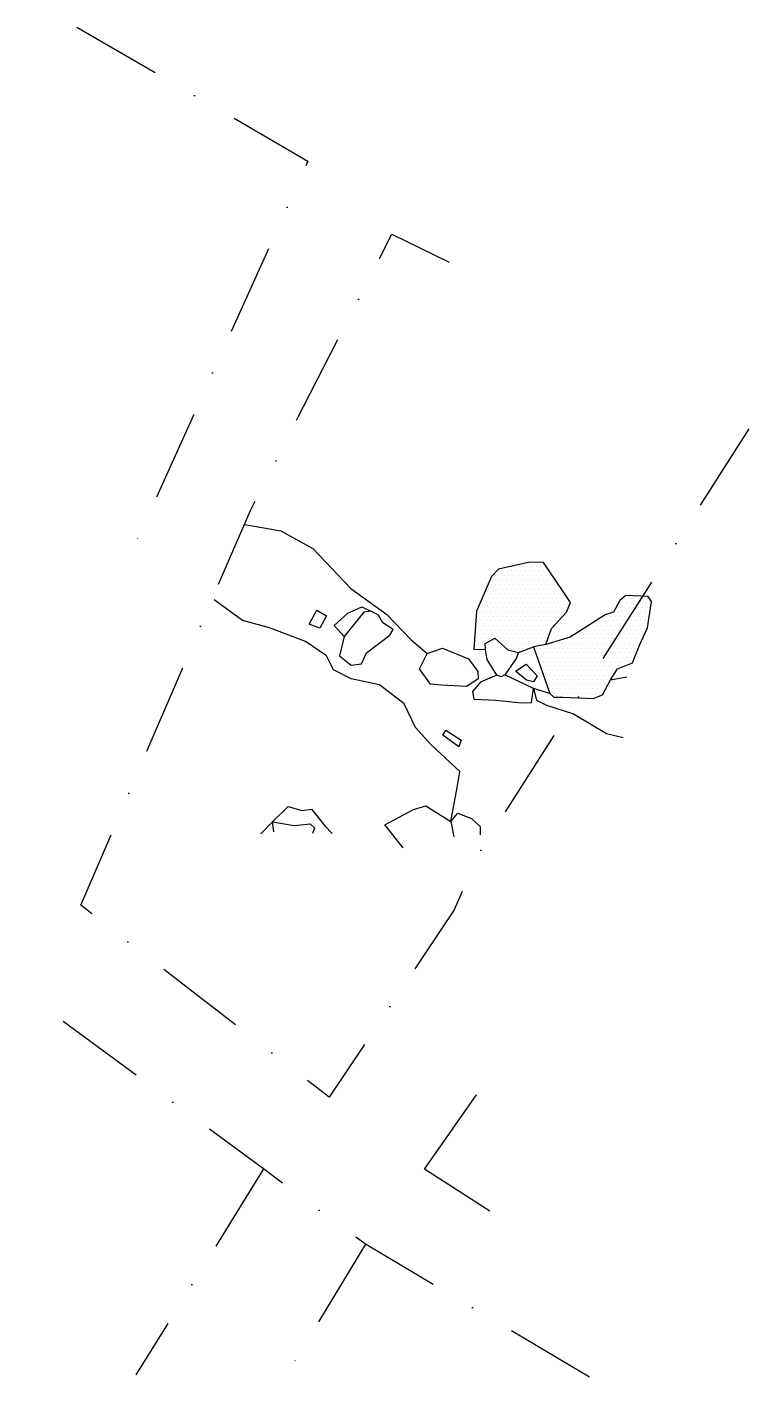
# Model space of a CAD drawing. Header units: metres. Extents: x -325 to -126, y -1730 to -1357.
import ezdxf

# ---------------------------------------------------------------- set-up
doc = ezdxf.new("R2010")
doc.units = ezdxf.units.M
doc.header["$LTSCALE"] = 25
doc.header["$MEASUREMENT"] = 0
doc.linetypes.add('STRICHPUNKTX2', pattern=[2, 1, -0.5, 0, -0.5])
doc.layers.get('0').update_dxf_attribs({"linetype": 'CONTINUOUS'})
for name, color, linetype in [('BEFUND', 1, 'CONTINUOUS'), ('GRABUNGSGRENZE', 3, 'STRICHPUNKTX2'), ('STEINE', 4, 'CONTINUOUS'), ('STEINESCHRAFF', 4, 'CONTINUOUS')]:
    doc.layers.add(name, color=color, linetype=linetype)

# ---------------------------------------------------------------- blocks, each defined once
blk = doc.blocks.new('*X1')
at = {"color": 0}
for p, q in [((-195, -1507.5), (-195, -1507.5)), ((-193.75, -1507.5), (-193.75, -1507.5)), ((-192.5, -1507.5), (-192.5, -1507.5)), ((-191.25, -1507.5), (-191.25, -1507.5)), ((-190.625, -1506.25), (-190.625, -1506.25)), ((-190, -1507.5), (-190, -1507.5)), ((-189.375, -1506.25), (-189.375, -1506.25)), ((-188.75, -1507.5), (-188.75, -1507.5)), ((-188.125, -1506.25), (-188.125, -1506.25)), ((-187.5, -1507.5), (-187.5, -1507.5)), ((-186.875, -1506.25), (-186.875, -1506.25)), ((-186.25, -1507.5), (-186.25, -1507.5)), ((-185.625, -1506.25), (-185.625, -1506.25)), ((-185, -1507.5), (-185, -1507.5)), ((-184.375, -1506.25), (-184.375, -1506.25)), ((-183.75, -1507.5), (-183.75, -1507.5)), ((-183.125, -1506.25), (-183.125, -1506.25)), ((-182.5, -1507.5), (-182.5, -1507.5)), ((-181.875, -1506.25), (-181.875, -1506.25)), ((-181.25, -1507.5), (-181.25, -1507.5)), ((-196.875, -1511.25), (-196.875, -1511.25)), ((-196.25, -1510), (-196.25, -1510)), ((-195.625, -1508.75), (-195.625, -1508.75)), ((-195.625, -1511.25), (-195.625, -1511.25)), ((-195, -1510), (-195, -1510)), ((-194.375, -1508.75), (-194.375, -1508.75)), ((-194.375, -1511.25), (-194.375, -1511.25)), ((-193.75, -1510), (-193.75, -1510)), ((-193.125, -1508.75), (-193.125, -1508.75)), ((-193.125, -1511.25), (-193.125, -1511.25)), ((-192.5, -1510), (-192.5, -1510)), ((-191.875, -1508.75), (-191.875, -1508.75)), ((-191.875, -1511.25), (-191.875, -1511.25)), ((-191.25, -1510), (-191.25, -1510)), ((-190.625, -1508.75), (-190.625, -1508.75)), ((-190.625, -1511.25), (-190.625, -1511.25)), ((-190, -1510), (-190, -1510)), ((-189.375, -1508.75), (-189.375, -1508.75)), ((-189.375, -1511.25), (-189.375, -1511.25)), ((-188.75, -1510), (-188.75, -1510)), ((-188.125, -1508.75), (-188.125, -1508.75)), ((-188.125, -1511.25), (-188.125, -1511.25)), ((-187.5, -1510), (-187.5, -1510)), ((-186.875, -1508.75), (-186.875, -1508.75)), ((-186.875, -1511.25), (-186.875, -1511.25)), ((-186.25, -1510), (-186.25, -1510)), ((-185.625, -1508.75), (-185.625, -1508.75)), ((-185.625, -1511.25), (-185.625, -1511.25)), ((-185, -1510), (-185, -1510)), ((-184.375, -1508.75), (-184.375, -1508.75)), ((-184.375, -1511.25), (-184.375, -1511.25)), ((-183.75, -1510), (-183.75, -1510)), ((-183.125, -1508.75), (-183.125, -1508.75)), ((-183.125, -1511.25), (-183.125, -1511.25)), ((-182.5, -1510), (-182.5, -1510)), ((-181.875, -1508.75), (-181.875, -1508.75)), ((-181.875, -1511.25), (-181.875, -1511.25)), ((-181.25, -1510), (-181.25, -1510)), ((-180.625, -1508.75), (-180.625, -1508.75)), ((-180.625, -1511.25), (-180.625, -1511.25)), ((-180, -1510), (-180, -1510)), ((-179.375, -1511.25), (-179.375, -1511.25)), ((-198.75, -1515), (-198.75, -1515)), ((-198.125, -1513.75), (-198.125, -1513.75)), ((-197.5, -1512.5), (-197.5, -1512.5)), ((-197.5, -1515), (-197.5, -1515)), ((-196.875, -1513.75), (-196.875, -1513.75)), ((-196.25, -1512.5), (-196.25, -1512.5)), ((-196.25, -1515), (-196.25, -1515)), ((-195.625, -1513.75), (-195.625, -1513.75)), ((-195, -1512.5), (-195, -1512.5)), ((-195, -1515), (-195, -1515)), ((-194.375, -1513.75), (-194.375, -1513.75)), ((-193.75, -1512.5), (-193.75, -1512.5)), ((-193.75, -1515), (-193.75, -1515)), ((-193.125, -1513.75), (-193.125, -1513.75)), ((-192.5, -1512.5), (-192.5, -1512.5)), ((-192.5, -1515), (-192.5, -1515)), ((-191.875, -1513.75), (-191.875, -1513.75)), ((-191.25, -1512.5), (-191.25, -1512.5)), ((-191.25, -1515), (-191.25, -1515)), ((-190.625, -1513.75), (-190.625, -1513.75)), ((-190, -1512.5), (-190, -1512.5)), ((-190, -1515), (-190, -1515)), ((-189.375, -1513.75), (-189.375, -1513.75)), ((-188.75, -1512.5), (-188.75, -1512.5)), ((-188.75, -1515), (-188.75, -1515)), ((-188.125, -1513.75), (-188.125, -1513.75)), ((-187.5, -1512.5), (-187.5, -1512.5)), ((-187.5, -1515), (-187.5, -1515)), ((-186.875, -1513.75), (-186.875, -1513.75)), ((-186.25, -1512.5), (-186.25, -1512.5)), ((-186.25, -1515), (-186.25, -1515)), ((-185.625, -1513.75), (-185.625, -1513.75)), ((-185, -1512.5), (-185, -1512.5)), ((-185, -1515), (-185, -1515)), ((-184.375, -1513.75), (-184.375, -1513.75)), ((-183.75, -1512.5), (-183.75, -1512.5)), ((-183.75, -1515), (-183.75, -1515)), ((-183.125, -1513.75), (-183.125, -1513.75)), ((-182.5, -1512.5), (-182.5, -1512.5)), ((-182.5, -1515), (-182.5, -1515)), ((-181.875, -1513.75), (-181.875, -1513.75)), ((-181.25, -1512.5), (-181.25, -1512.5)), ((-181.25, -1515), (-181.25, -1515)), ((-180.625, -1513.75), (-180.625, -1513.75)), ((-180, -1512.5), (-180, -1512.5)), ((-180, -1515), (-180, -1515)), ((-179.375, -1513.75), (-179.375, -1513.75)), ((-178.75, -1512.5), (-178.75, -1512.5)), ((-178.75, -1515), (-178.75, -1515)), ((-178.125, -1513.75), (-178.125, -1513.75)), ((-177.5, -1512.5), (-177.5, -1512.5)), ((-177.5, -1515), (-177.5, -1515)), ((-176.875, -1513.75), (-176.875, -1513.75)), ((-176.25, -1515), (-176.25, -1515)), ((-160, -1515), (-160, -1515)), ((-158.75, -1515), (-158.75, -1515)), ((-157.5, -1515), (-157.5, -1515)), ((-156.25, -1515), (-156.25, -1515)), ((-155, -1515), (-155, -1515)), ((-153.75, -1515), (-153.75, -1515)), ((-234.375, -1518.75), (-234.375, -1518.75)), ((-233.125, -1518.75), (-233.125, -1518.75)), ((-232.5, -1517.5), (-232.5, -1517.5)), ((-231.875, -1518.75), (-231.875, -1518.75)), ((-200.625, -1518.75), (-200.625, -1518.75)), ((-200, -1517.5), (-200, -1517.5)), ((-199.375, -1516.25), (-199.375, -1516.25)), ((-199.375, -1518.75), (-199.375, -1518.75)), ((-198.75, -1517.5), (-198.75, -1517.5)), ((-198.125, -1516.25), (-198.125, -1516.25)), ((-198.125, -1518.75), (-198.125, -1518.75)), ((-197.5, -1517.5), (-197.5, -1517.5)), ((-196.875, -1516.25), (-196.875, -1516.25)), ((-196.875, -1518.75), (-196.875, -1518.75)), ((-196.25, -1517.5), (-196.25, -1517.5)), ((-195.625, -1516.25), (-195.625, -1516.25)), ((-195.625, -1518.75), (-195.625, -1518.75)), ((-195, -1517.5), (-195, -1517.5)), ((-194.375, -1516.25), (-194.375, -1516.25)), ((-194.375, -1518.75), (-194.375, -1518.75)), ((-193.75, -1517.5), (-193.75, -1517.5)), ((-193.125, -1516.25), (-193.125, -1516.25)), ((-193.125, -1518.75), (-193.125, -1518.75)), ((-192.5, -1517.5), (-192.5, -1517.5)), ((-191.875, -1516.25), (-191.875, -1516.25)), ((-191.875, -1518.75), (-191.875, -1518.75)), ((-191.25, -1517.5), (-191.25, -1517.5)), ((-190.625, -1516.25), (-190.625, -1516.25)), ((-190.625, -1518.75), (-190.625, -1518.75)), ((-190, -1517.5), (-190, -1517.5)), ((-189.375, -1516.25), (-189.375, -1516.25)), ((-189.375, -1518.75), (-189.375, -1518.75)), ((-188.75, -1517.5), (-188.75, -1517.5)), ((-188.125, -1516.25), (-188.125, -1516.25)), ((-188.125, -1518.75), (-188.125, -1518.75)), ((-187.5, -1517.5), (-187.5, -1517.5)), ((-186.875, -1516.25), (-186.875, -1516.25)), ((-186.875, -1518.75), (-186.875, -1518.75)), ((-186.25, -1517.5), (-186.25, -1517.5)), ((-185.625, -1516.25), (-185.625, -1516.25)), ((-185.625, -1518.75), (-185.625, -1518.75)), ((-185, -1517.5), (-185, -1517.5)), ((-184.375, -1516.25), (-184.375, -1516.25)), ((-184.375, -1518.75), (-184.375, -1518.75)), ((-183.75, -1517.5), (-183.75, -1517.5)), ((-183.125, -1516.25), (-183.125, -1516.25)), ((-183.125, -1518.75), (-183.125, -1518.75)), ((-182.5, -1517.5), (-182.5, -1517.5)), ((-181.875, -1516.25), (-181.875, -1516.25)), ((-181.875, -1518.75), (-181.875, -1518.75)), ((-181.25, -1517.5), (-181.25, -1517.5)), ((-180.625, -1516.25), (-180.625, -1516.25)), ((-180.625, -1518.75), (-180.625, -1518.75)), ((-180, -1517.5), (-180, -1517.5)), ((-179.375, -1516.25), (-179.375, -1516.25)), ((-179.375, -1518.75), (-179.375, -1518.75)), ((-178.75, -1517.5), (-178.75, -1517.5)), ((-178.125, -1516.25), (-178.125, -1516.25)), ((-178.125, -1518.75), (-178.125, -1518.75)), ((-177.5, -1517.5), (-177.5, -1517.5)), ((-176.875, -1516.25), (-176.875, -1516.25)), ((-176.875, -1518.75), (-176.875, -1518.75)), ((-176.25, -1517.5), (-176.25, -1517.5)), ((-175.625, -1516.25), (-175.625, -1516.25)), ((-161.875, -1518.75), (-161.875, -1518.75)), ((-161.25, -1517.5), (-161.25, -1517.5)), ((-160.625, -1516.25), (-160.625, -1516.25)), ((-160.625, -1518.75), (-160.625, -1518.75)), ((-160, -1517.5), (-160, -1517.5)), ((-159.375, -1516.25), (-159.375, -1516.25)), ((-159.375, -1518.75), (-159.375, -1518.75)), ((-158.75, -1517.5), (-158.75, -1517.5)), ((-158.125, -1516.25), (-158.125, -1516.25)), ((-158.125, -1518.75), (-158.125, -1518.75)), ((-157.5, -1517.5), (-157.5, -1517.5)), ((-156.875, -1516.25), (-156.875, -1516.25)), ((-156.875, -1518.75), (-156.875, -1518.75)), ((-156.25, -1517.5), (-156.25, -1517.5)), ((-155.625, -1516.25), (-155.625, -1516.25)), ((-155.625, -1518.75), (-155.625, -1518.75)), ((-155, -1517.5), (-155, -1517.5)), ((-154.375, -1516.25), (-154.375, -1516.25)), ((-154.375, -1518.75), (-154.375, -1518.75)), ((-153.75, -1517.5), (-153.75, -1517.5)), ((-153.125, -1516.25), (-153.125, -1516.25)), ((-153.125, -1518.75), (-153.125, -1518.75)), ((-240, -1522.5), (-240, -1522.5)), ((-238.75, -1522.5), (-238.75, -1522.5)), ((-238.125, -1521.25), (-238.125, -1521.25)), ((-237.5, -1522.5), (-237.5, -1522.5)), ((-236.875, -1521.25), (-236.875, -1521.25)), ((-236.25, -1520), (-236.25, -1520)), ((-236.25, -1522.5), (-236.25, -1522.5)), ((-235.625, -1521.25), (-235.625, -1521.25)), ((-235, -1520), (-235, -1520)), ((-235, -1522.5), (-235, -1522.5)), ((-234.375, -1521.25), (-234.375, -1521.25)), ((-233.75, -1520), (-233.75, -1520)), ((-200.625, -1521.25), (-200.625, -1521.25)), ((-200, -1520), (-200, -1520)), ((-200, -1522.5), (-200, -1522.5)), ((-199.375, -1521.25), (-199.375, -1521.25)), ((-198.75, -1520), (-198.75, -1520)), ((-198.75, -1522.5), (-198.75, -1522.5)), ((-198.125, -1521.25), (-198.125, -1521.25)), ((-197.5, -1520), (-197.5, -1520)), ((-197.5, -1522.5), (-197.5, -1522.5)), ((-196.875, -1521.25), (-196.875, -1521.25)), ((-196.25, -1520), (-196.25, -1520)), ((-196.25, -1522.5), (-196.25, -1522.5)), ((-195.625, -1521.25), (-195.625, -1521.25)), ((-195, -1520), (-195, -1520)), ((-195, -1522.5), (-195, -1522.5)), ((-194.375, -1521.25), (-194.375, -1521.25)), ((-193.75, -1520), (-193.75, -1520)), ((-193.75, -1522.5), (-193.75, -1522.5)), ((-193.125, -1521.25), (-193.125, -1521.25)), ((-192.5, -1520), (-192.5, -1520)), ((-192.5, -1522.5), (-192.5, -1522.5)), ((-191.875, -1521.25), (-191.875, -1521.25)), ((-191.25, -1520), (-191.25, -1520)), ((-191.25, -1522.5), (-191.25, -1522.5)), ((-190.625, -1521.25), (-190.625, -1521.25)), ((-190, -1520), (-190, -1520)), ((-190, -1522.5), (-190, -1522.5)), ((-189.375, -1521.25), (-189.375, -1521.25)), ((-188.75, -1520), (-188.75, -1520)), ((-188.75, -1522.5), (-188.75, -1522.5)), ((-188.125, -1521.25), (-188.125, -1521.25)), ((-187.5, -1520), (-187.5, -1520)), ((-187.5, -1522.5), (-187.5, -1522.5)), ((-186.875, -1521.25), (-186.875, -1521.25)), ((-186.25, -1520), (-186.25, -1520)), ((-186.25, -1522.5), (-186.25, -1522.5)), ((-185.625, -1521.25), (-185.625, -1521.25)), ((-185, -1520), (-185, -1520)), ((-185, -1522.5), (-185, -1522.5)), ((-184.375, -1521.25), (-184.375, -1521.25)), ((-183.75, -1520), (-183.75, -1520)), ((-183.75, -1522.5), (-183.75, -1522.5)), ((-183.125, -1521.25), (-183.125, -1521.25)), ((-182.5, -1520), (-182.5, -1520)), ((-182.5, -1522.5), (-182.5, -1522.5)), ((-181.875, -1521.25), (-181.875, -1521.25)), ((-181.25, -1520), (-181.25, -1520)), ((-181.25, -1522.5), (-181.25, -1522.5)), ((-180.625, -1521.25), (-180.625, -1521.25)), ((-180, -1520), (-180, -1520)), ((-180, -1522.5), (-180, -1522.5)), ((-179.375, -1521.25), (-179.375, -1521.25)), ((-178.75, -1520), (-178.75, -1520)), ((-177.5, -1520), (-177.5, -1520)), ((-168.75, -1522.5), (-168.75, -1522.5)), ((-167.5, -1522.5), (-167.5, -1522.5)), ((-166.875, -1521.25), (-166.875, -1521.25)), ((-166.25, -1522.5), (-166.25, -1522.5)), ((-165.625, -1521.25), (-165.625, -1521.25)), ((-165, -1520), (-165, -1520)), ((-165, -1522.5), (-165, -1522.5)), ((-164.375, -1521.25), (-164.375, -1521.25)), ((-163.75, -1520), (-163.75, -1520)), ((-163.75, -1522.5), (-163.75, -1522.5)), ((-163.125, -1521.25), (-163.125, -1521.25)), ((-162.5, -1520), (-162.5, -1520)), ((-162.5, -1522.5), (-162.5, -1522.5)), ((-161.875, -1521.25), (-161.875, -1521.25)), ((-161.25, -1520), (-161.25, -1520)), ((-161.25, -1522.5), (-161.25, -1522.5)), ((-160.625, -1521.25), (-160.625, -1521.25)), ((-160, -1520), (-160, -1520)), ((-160, -1522.5), (-160, -1522.5)), ((-159.375, -1521.25), (-159.375, -1521.25)), ((-158.75, -1520), (-158.75, -1520)), ((-158.75, -1522.5), (-158.75, -1522.5)), ((-158.125, -1521.25), (-158.125, -1521.25)), ((-157.5, -1520), (-157.5, -1520)), ((-157.5, -1522.5), (-157.5, -1522.5)), ((-156.875, -1521.25), (-156.875, -1521.25)), ((-156.25, -1520), (-156.25, -1520)), ((-156.25, -1522.5), (-156.25, -1522.5)), ((-155.625, -1521.25), (-155.625, -1521.25)), ((-155, -1520), (-155, -1520)), ((-155, -1522.5), (-155, -1522.5)), ((-154.375, -1521.25), (-154.375, -1521.25)), ((-153.75, -1520), (-153.75, -1520)), ((-153.75, -1522.5), (-153.75, -1522.5)), ((-238.125, -1523.75), (-238.125, -1523.75)), ((-237.5, -1525), (-237.5, -1525)), ((-236.875, -1523.75), (-236.875, -1523.75)), ((-201.25, -1525), (-201.25, -1525)), ((-200.625, -1523.75), (-200.625, -1523.75)), ((-200.625, -1526.25), (-200.625, -1526.25)), ((-200, -1525), (-200, -1525)), ((-199.375, -1523.75), (-199.375, -1523.75)), ((-199.375, -1526.25), (-199.375, -1526.25)), ((-198.75, -1525), (-198.75, -1525)), ((-198.125, -1523.75), (-198.125, -1523.75)), ((-198.125, -1526.25), (-198.125, -1526.25)), ((-197.5, -1525), (-197.5, -1525)), ((-196.875, -1523.75), (-196.875, -1523.75)), ((-196.875, -1526.25), (-196.875, -1526.25)), ((-196.25, -1525), (-196.25, -1525)), ((-195.625, -1523.75), (-195.625, -1523.75)), ((-195, -1525), (-195, -1525)), ((-194.375, -1523.75), (-194.375, -1523.75)), ((-194.375, -1526.25), (-194.375, -1526.25)), ((-193.75, -1525), (-193.75, -1525)), ((-193.125, -1523.75), (-193.125, -1523.75)), ((-193.125, -1526.25), (-193.125, -1526.25)), ((-192.5, -1525), (-192.5, -1525)), ((-191.875, -1523.75), (-191.875, -1523.75)), ((-191.875, -1526.25), (-191.875, -1526.25)), ((-191.25, -1525), (-191.25, -1525)), ((-190.625, -1523.75), (-190.625, -1523.75)), ((-190.625, -1526.25), (-190.625, -1526.25)), ((-190, -1525), (-190, -1525)), ((-189.375, -1523.75), (-189.375, -1523.75)), ((-189.375, -1526.25), (-189.375, -1526.25)), ((-188.75, -1525), (-188.75, -1525)), ((-188.125, -1523.75), (-188.125, -1523.75)), ((-188.125, -1526.25), (-188.125, -1526.25)), ((-187.5, -1525), (-187.5, -1525)), ((-186.875, -1523.75), (-186.875, -1523.75)), ((-186.875, -1526.25), (-186.875, -1526.25)), ((-186.25, -1525), (-186.25, -1525)), ((-185.625, -1523.75), (-185.625, -1523.75)), ((-185.625, -1526.25), (-185.625, -1526.25)), ((-185, -1525), (-185, -1525)), ((-184.375, -1523.75), (-184.375, -1523.75)), ((-184.375, -1526.25), (-184.375, -1526.25)), ((-183.75, -1525), (-183.75, -1525)), ((-183.125, -1523.75), (-183.125, -1523.75)), ((-183.125, -1526.25), (-183.125, -1526.25)), ((-182.5, -1525), (-182.5, -1525)), ((-181.875, -1523.75), (-181.875, -1523.75)), ((-181.875, -1526.25), (-181.875, -1526.25)), ((-181.25, -1525), (-181.25, -1525)), ((-180.625, -1523.75), (-180.625, -1523.75)), ((-175.625, -1526.25), (-175.625, -1526.25)), ((-174.375, -1526.25), (-174.375, -1526.25)), ((-173.75, -1525), (-173.75, -1525)), ((-173.125, -1526.25), (-173.125, -1526.25)), ((-172.5, -1525), (-172.5, -1525)), ((-171.875, -1526.25), (-171.875, -1526.25)), ((-171.25, -1525), (-171.25, -1525)), ((-170.625, -1523.75), (-170.625, -1523.75)), ((-170.625, -1526.25), (-170.625, -1526.25)), ((-170, -1525), (-170, -1525)), ((-169.375, -1523.75), (-169.375, -1523.75)), ((-169.375, -1526.25), (-169.375, -1526.25)), ((-168.75, -1525), (-168.75, -1525)), ((-168.125, -1523.75), (-168.125, -1523.75)), ((-168.125, -1526.25), (-168.125, -1526.25)), ((-167.5, -1525), (-167.5, -1525)), ((-166.875, -1523.75), (-166.875, -1523.75)), ((-166.875, -1526.25), (-166.875, -1526.25)), ((-166.25, -1525), (-166.25, -1525)), ((-165.625, -1523.75), (-165.625, -1523.75)), ((-165.625, -1526.25), (-165.625, -1526.25)), ((-165, -1525), (-165, -1525)), ((-164.375, -1523.75), (-164.375, -1523.75)), ((-164.375, -1526.25), (-164.375, -1526.25)), ((-163.75, -1525), (-163.75, -1525)), ((-163.125, -1523.75), (-163.125, -1523.75)), ((-163.125, -1526.25), (-163.125, -1526.25)), ((-162.5, -1525), (-162.5, -1525)), ((-161.875, -1523.75), (-161.875, -1523.75)), ((-161.875, -1526.25), (-161.875, -1526.25)), ((-161.25, -1525), (-161.25, -1525)), ((-160.625, -1523.75), (-160.625, -1523.75)), ((-160.625, -1526.25), (-160.625, -1526.25)), ((-160, -1525), (-160, -1525)), ((-159.375, -1523.75), (-159.375, -1523.75)), ((-159.375, -1526.25), (-159.375, -1526.25)), ((-158.75, -1525), (-158.75, -1525)), ((-158.125, -1523.75), (-158.125, -1523.75)), ((-158.125, -1526.25), (-158.125, -1526.25)), ((-157.5, -1525), (-157.5, -1525)), ((-156.875, -1523.75), (-156.875, -1523.75)), ((-156.875, -1526.25), (-156.875, -1526.25)), ((-156.25, -1525), (-156.25, -1525)), ((-155.625, -1523.75), (-155.625, -1523.75)), ((-155.625, -1526.25), (-155.625, -1526.25)), ((-155, -1525), (-155, -1525)), ((-154.375, -1523.75), (-154.375, -1523.75)), ((-201.25, -1527.5), (-201.25, -1527.5)), ((-200.625, -1528.75), (-200.625, -1528.75)), ((-200, -1527.5), (-200, -1527.5)), ((-199.375, -1528.75), (-199.375, -1528.75)), ((-198.75, -1527.5), (-198.75, -1527.5)), ((-193.75, -1527.5), (-193.75, -1527.5)), ((-192.5, -1527.5), (-192.5, -1527.5)), ((-191.875, -1528.75), (-191.875, -1528.75)), ((-191.25, -1527.5), (-191.25, -1527.5)), ((-190.625, -1528.75), (-190.625, -1528.75)), ((-190, -1527.5), (-190, -1527.5)), ((-189.375, -1528.75), (-189.375, -1528.75)), ((-188.75, -1527.5), (-188.75, -1527.5)), ((-188.125, -1528.75), (-188.125, -1528.75)), ((-187.5, -1527.5), (-187.5, -1527.5)), ((-186.875, -1528.75), (-186.875, -1528.75)), ((-186.25, -1527.5), (-186.25, -1527.5)), ((-185, -1527.5), (-185, -1527.5)), ((-184.375, -1528.75), (-184.375, -1528.75)), ((-183.75, -1527.5), (-183.75, -1527.5)), ((-183.75, -1530), (-183.75, -1530)), ((-183.125, -1528.75), (-183.125, -1528.75)), ((-182.5, -1527.5), (-182.5, -1527.5)), ((-182.5, -1530), (-182.5, -1530)), ((-181.875, -1528.75), (-181.875, -1528.75)), ((-181.25, -1530), (-181.25, -1530)), ((-180.625, -1528.75), (-180.625, -1528.75)), ((-180, -1527.5), (-180, -1527.5)), ((-180, -1530), (-180, -1530)), ((-179.375, -1528.75), (-179.375, -1528.75)), ((-178.75, -1527.5), (-178.75, -1527.5)), ((-178.75, -1530), (-178.75, -1530)), ((-178.125, -1528.75), (-178.125, -1528.75)), ((-177.5, -1527.5), (-177.5, -1527.5)), ((-177.5, -1530), (-177.5, -1530)), ((-176.875, -1528.75), (-176.875, -1528.75)), ((-176.25, -1527.5), (-176.25, -1527.5)), ((-176.25, -1530), (-176.25, -1530)), ((-175.625, -1528.75), (-175.625, -1528.75)), ((-175, -1527.5), (-175, -1527.5)), ((-175, -1530), (-175, -1530)), ((-174.375, -1528.75), (-174.375, -1528.75)), ((-173.75, -1527.5), (-173.75, -1527.5)), ((-173.75, -1530), (-173.75, -1530)), ((-173.125, -1528.75), (-173.125, -1528.75)), ((-172.5, -1527.5), (-172.5, -1527.5)), ((-172.5, -1530), (-172.5, -1530)), ((-171.875, -1528.75), (-171.875, -1528.75)), ((-171.25, -1527.5), (-171.25, -1527.5)), ((-171.25, -1530), (-171.25, -1530)), ((-170.625, -1528.75), (-170.625, -1528.75)), ((-170, -1527.5), (-170, -1527.5)), ((-170, -1530), (-170, -1530)), ((-169.375, -1528.75), (-169.375, -1528.75)), ((-168.75, -1527.5), (-168.75, -1527.5)), ((-168.75, -1530), (-168.75, -1530)), ((-168.125, -1528.75), (-168.125, -1528.75)), ((-167.5, -1527.5), (-167.5, -1527.5)), ((-167.5, -1530), (-167.5, -1530)), ((-166.875, -1528.75), (-166.875, -1528.75)), ((-166.25, -1527.5), (-166.25, -1527.5)), ((-166.25, -1530), (-166.25, -1530)), ((-165.625, -1528.75), (-165.625, -1528.75)), ((-165, -1527.5), (-165, -1527.5)), ((-165, -1530), (-165, -1530)), ((-164.375, -1528.75), (-164.375, -1528.75)), ((-163.75, -1527.5), (-163.75, -1527.5)), ((-163.75, -1530), (-163.75, -1530)), ((-163.125, -1528.75), (-163.125, -1528.75)), ((-162.5, -1527.5), (-162.5, -1527.5)), ((-162.5, -1530), (-162.5, -1530)), ((-161.875, -1528.75), (-161.875, -1528.75)), ((-161.25, -1527.5), (-161.25, -1527.5)), ((-161.25, -1530), (-161.25, -1530)), ((-160.625, -1528.75), (-160.625, -1528.75)), ((-160, -1527.5), (-160, -1527.5)), ((-160, -1530), (-160, -1530)), ((-159.375, -1528.75), (-159.375, -1528.75)), ((-158.75, -1527.5), (-158.75, -1527.5)), ((-158.75, -1530), (-158.75, -1530)), ((-158.125, -1528.75), (-158.125, -1528.75)), ((-157.5, -1527.5), (-157.5, -1527.5)), ((-157.5, -1530), (-157.5, -1530)), ((-156.875, -1528.75), (-156.875, -1528.75)), ((-156.25, -1527.5), (-156.25, -1527.5)), ((-186.875, -1533.75), (-186.875, -1533.75)), ((-183.125, -1531.25), (-183.125, -1531.25)), ((-183.125, -1533.75), (-183.125, -1533.75)), ((-182.5, -1532.5), (-182.5, -1532.5)), ((-181.875, -1531.25), (-181.875, -1531.25)), ((-181.875, -1533.75), (-181.875, -1533.75)), ((-181.25, -1532.5), (-181.25, -1532.5)), ((-180.625, -1531.25), (-180.625, -1531.25)), ((-180.625, -1533.75), (-180.625, -1533.75)), ((-180, -1532.5), (-180, -1532.5)), ((-179.375, -1531.25), (-179.375, -1531.25)), ((-179.375, -1533.75), (-179.375, -1533.75)), ((-178.75, -1532.5), (-178.75, -1532.5)), ((-178.125, -1531.25), (-178.125, -1531.25)), ((-178.125, -1533.75), (-178.125, -1533.75)), ((-177.5, -1532.5), (-177.5, -1532.5)), ((-176.875, -1531.25), (-176.875, -1531.25)), ((-176.875, -1533.75), (-176.875, -1533.75)), ((-176.25, -1532.5), (-176.25, -1532.5)), ((-175.625, -1531.25), (-175.625, -1531.25)), ((-175.625, -1533.75), (-175.625, -1533.75)), ((-175, -1532.5), (-175, -1532.5)), ((-174.375, -1531.25), (-174.375, -1531.25)), ((-174.375, -1533.75), (-174.375, -1533.75)), ((-173.75, -1532.5), (-173.75, -1532.5)), ((-173.125, -1531.25), (-173.125, -1531.25)), ((-173.125, -1533.75), (-173.125, -1533.75)), ((-172.5, -1532.5), (-172.5, -1532.5)), ((-171.875, -1531.25), (-171.875, -1531.25)), ((-171.875, -1533.75), (-171.875, -1533.75)), ((-171.25, -1532.5), (-171.25, -1532.5)), ((-170.625, -1531.25), (-170.625, -1531.25)), ((-170.625, -1533.75), (-170.625, -1533.75)), ((-170, -1532.5), (-170, -1532.5)), ((-169.375, -1531.25), (-169.375, -1531.25)), ((-169.375, -1533.75), (-169.375, -1533.75)), ((-168.75, -1532.5), (-168.75, -1532.5)), ((-168.125, -1531.25), (-168.125, -1531.25)), ((-168.125, -1533.75), (-168.125, -1533.75)), ((-167.5, -1532.5), (-167.5, -1532.5)), ((-166.875, -1531.25), (-166.875, -1531.25)), ((-166.875, -1533.75), (-166.875, -1533.75)), ((-166.25, -1532.5), (-166.25, -1532.5)), ((-165.625, -1531.25), (-165.625, -1531.25)), ((-165.625, -1533.75), (-165.625, -1533.75)), ((-165, -1532.5), (-165, -1532.5)), ((-164.375, -1531.25), (-164.375, -1531.25)), ((-164.375, -1533.75), (-164.375, -1533.75)), ((-163.75, -1532.5), (-163.75, -1532.5)), ((-163.125, -1531.25), (-163.125, -1531.25)), ((-163.125, -1533.75), (-163.125, -1533.75)), ((-162.5, -1532.5), (-162.5, -1532.5)), ((-161.875, -1531.25), (-161.875, -1531.25)), ((-161.875, -1533.75), (-161.875, -1533.75)), ((-161.25, -1532.5), (-161.25, -1532.5)), ((-160.625, -1531.25), (-160.625, -1531.25)), ((-160.625, -1533.75), (-160.625, -1533.75)), ((-160, -1532.5), (-160, -1532.5)), ((-159.375, -1531.25), (-159.375, -1531.25)), ((-158.75, -1532.5), (-158.75, -1532.5)), ((-158.125, -1531.25), (-158.125, -1531.25)), ((-188.75, -1535), (-188.75, -1535)), ((-188.125, -1536.25), (-188.125, -1536.25)), ((-187.5, -1535), (-187.5, -1535)), ((-186.875, -1536.25), (-186.875, -1536.25)), ((-186.25, -1535), (-186.25, -1535)), ((-186.25, -1537.5), (-186.25, -1537.5)), ((-185.625, -1536.25), (-185.625, -1536.25)), ((-185, -1537.5), (-185, -1537.5)), ((-184.375, -1536.25), (-184.375, -1536.25)), ((-182.5, -1535), (-182.5, -1535)), ((-181.875, -1536.25), (-181.875, -1536.25)), ((-181.25, -1535), (-181.25, -1535)), ((-181.25, -1537.5), (-181.25, -1537.5)), ((-180.625, -1536.25), (-180.625, -1536.25)), ((-180, -1535), (-180, -1535)), ((-180, -1537.5), (-180, -1537.5)), ((-179.375, -1536.25), (-179.375, -1536.25)), ((-178.75, -1535), (-178.75, -1535)), ((-178.75, -1537.5), (-178.75, -1537.5)), ((-178.125, -1536.25), (-178.125, -1536.25)), ((-177.5, -1535), (-177.5, -1535)), ((-177.5, -1537.5), (-177.5, -1537.5)), ((-176.875, -1536.25), (-176.875, -1536.25)), ((-176.25, -1535), (-176.25, -1535)), ((-176.25, -1537.5), (-176.25, -1537.5)), ((-175.625, -1536.25), (-175.625, -1536.25)), ((-175, -1535), (-175, -1535)), ((-175, -1537.5), (-175, -1537.5)), ((-174.375, -1536.25), (-174.375, -1536.25)), ((-173.75, -1535), (-173.75, -1535)), ((-173.75, -1537.5), (-173.75, -1537.5)), ((-173.125, -1536.25), (-173.125, -1536.25)), ((-172.5, -1535), (-172.5, -1535)), ((-172.5, -1537.5), (-172.5, -1537.5)), ((-171.875, -1536.25), (-171.875, -1536.25)), ((-171.25, -1535), (-171.25, -1535)), ((-171.25, -1537.5), (-171.25, -1537.5)), ((-170.625, -1536.25), (-170.625, -1536.25)), ((-170, -1535), (-170, -1535)), ((-170, -1537.5), (-170, -1537.5)), ((-169.375, -1536.25), (-169.375, -1536.25)), ((-168.75, -1535), (-168.75, -1535)), ((-168.75, -1537.5), (-168.75, -1537.5)), ((-168.125, -1536.25), (-168.125, -1536.25)), ((-167.5, -1535), (-167.5, -1535)), ((-167.5, -1537.5), (-167.5, -1537.5)), ((-166.875, -1536.25), (-166.875, -1536.25)), ((-166.25, -1535), (-166.25, -1535)), ((-166.25, -1537.5), (-166.25, -1537.5)), ((-165.625, -1536.25), (-165.625, -1536.25)), ((-165, -1535), (-165, -1535)), ((-165, -1537.5), (-165, -1537.5)), ((-164.375, -1536.25), (-164.375, -1536.25)), ((-163.75, -1535), (-163.75, -1535)), ((-163.125, -1536.25), (-163.125, -1536.25)), ((-162.5, -1535), (-162.5, -1535)), ((-180.625, -1538.75), (-180.625, -1538.75)), ((-180, -1540), (-180, -1540)), ((-179.375, -1538.75), (-179.375, -1538.75)), ((-179.375, -1541.25), (-179.375, -1541.25)), ((-178.75, -1540), (-178.75, -1540)), ((-178.125, -1538.75), (-178.125, -1538.75)), ((-178.125, -1541.25), (-178.125, -1541.25)), ((-177.5, -1540), (-177.5, -1540)), ((-176.875, -1538.75), (-176.875, -1538.75)), ((-176.875, -1541.25), (-176.875, -1541.25)), ((-176.25, -1540), (-176.25, -1540)), ((-175.625, -1538.75), (-175.625, -1538.75)), ((-175.625, -1541.25), (-175.625, -1541.25)), ((-175, -1540), (-175, -1540)), ((-174.375, -1538.75), (-174.375, -1538.75)), ((-174.375, -1541.25), (-174.375, -1541.25)), ((-173.75, -1540), (-173.75, -1540)), ((-173.125, -1538.75), (-173.125, -1538.75)), ((-173.125, -1541.25), (-173.125, -1541.25)), ((-172.5, -1540), (-172.5, -1540)), ((-171.875, -1538.75), (-171.875, -1538.75)), ((-171.875, -1541.25), (-171.875, -1541.25)), ((-171.25, -1540), (-171.25, -1540)), ((-170.625, -1538.75), (-170.625, -1538.75)), ((-170.625, -1541.25), (-170.625, -1541.25)), ((-170, -1540), (-170, -1540)), ((-169.375, -1538.75), (-169.375, -1538.75)), ((-169.375, -1541.25), (-169.375, -1541.25)), ((-168.75, -1540), (-168.75, -1540)), ((-168.125, -1538.75), (-168.125, -1538.75)), ((-168.125, -1541.25), (-168.125, -1541.25)), ((-167.5, -1540), (-167.5, -1540)), ((-166.875, -1538.75), (-166.875, -1538.75)), ((-166.875, -1541.25), (-166.875, -1541.25)), ((-166.25, -1540), (-166.25, -1540)), ((-165.625, -1538.75), (-165.625, -1538.75)), ((-172.5, -1542.5), (-172.5, -1542.5)), ((-171.25, -1542.5), (-171.25, -1542.5)), ((-170, -1542.5), (-170, -1542.5)), ((-168.75, -1542.5), (-168.75, -1542.5))]:
    blk.add_line(p, q, dxfattribs=at)

msp = doc.modelspace()

# ---------------------------------------------------------------- linework, layer by layer
at = {"layer": 'BEFUND'}
for points in [[(-264.71, -1494.66), (-254.77, -1496.39), (-245.93, -1501.29), (-235.44, -1512.29), (-225.52, -1519.48), (-218.82, -1526.47), (-214.42, -1530.22)], [(-207.88, -1576.59), (-206.14, -1567.26), (-205.45, -1562.82), (-213.38, -1555.37), (-217.63, -1550.66), (-220.72, -1544.15), (-227.57, -1538.94), (-235.32, -1537.25), (-240.27, -1534.78), (-242.12, -1530.91), (-247.95, -1526.97), (-257.9, -1523.2), (-265.29, -1521.2), (-273.11, -1515.48)]]:
    msp.add_lwpolyline(points, dxfattribs=at)
at = {"layer": 'GRABUNGSGRENZE', "flags": 128}
for points in [[(-310.95, -1357.47), (-247.26, -1394.49), (-295.29, -1501.02)], [(-125.74, -1468.26), (-200.5, -1585.92), (-206.95, -1600.98), (-241.43, -1652.64), (-309.88, -1599.69), (-263.15, -1490.78), (-224.14, -1414.65), (-198.52, -1427.06)], [(-169.7, -1729.81), (-231.46, -1693.18), (-259.52, -1672.44), (-324.69, -1624.42)]]:
    msp.add_lwpolyline(points, dxfattribs=at)
at = {"layer": 'GRABUNGSGRENZE'}
for points in [[(-197.12, -1684.1), (-215.16, -1672.48), (-199.63, -1650.3)], [(-259.52, -1672.44), (-294.74, -1729.24)], [(-231.46, -1693.18), (-253.54, -1729.76)]]:
    msp.add_lwpolyline(points, dxfattribs=at)
at = {"layer": 'STEINE'}
for points in [[(-181.68, -1527.77), (-180.17, -1523.33), (-176.07, -1518.83), (-174.96, -1516.23), (-176.91, -1513.13), (-182.4, -1505.16), (-186.17, -1505.07), (-194.77, -1507), (-196.69, -1509), (-200.82, -1518.59), (-201.59, -1529.04), (-198.38, -1529.12)], [(-185.09, -1528.45), (-180.6, -1541.26), (-179.47, -1542.27), (-177.08, -1542.31), (-168.72, -1542.68), (-166.13, -1541.65), (-163.91, -1537.56), (-161.99, -1534.5), (-157.87, -1532.8), (-155.86, -1527.75), (-153.74, -1523.2), (-152.6, -1515.96), (-153.48, -1514.54), (-159.64, -1514.22), (-161.32, -1515.6), (-163.08, -1518.82), (-165.37, -1519.64), (-175.02, -1525.8), (-181.68, -1527.77), (-185.09, -1528.45)], [(-244.04, -1523.28), (-246.9, -1522.13), (-244.83, -1518.3), (-242.12, -1519.91), (-244.04, -1523.28)], [(-237.31, -1525.59), (-240.02, -1522.5), (-236.27, -1519.12), (-232.46, -1517.37), (-229.91, -1518.63)], [(-237.31, -1525.59), (-238.56, -1530.95), (-235.39, -1533.48), (-232.54, -1533.11), (-231.12, -1530.05), (-224.73, -1525.18), (-223.82, -1523.64), (-226.63, -1521.77), (-227.86, -1519.69), (-229.91, -1518.63), (-231.89, -1518.84), (-237.31, -1525.59)], [(-195.24, -1536.24), (-199.76, -1538.14), (-201.89, -1540.75), (-201.52, -1542.84), (-195.51, -1543.12), (-188.53, -1543.9), (-185.63, -1543.78), (-185.08, -1539.96), (-193.05, -1536.13), (-194.01, -1536.74), (-195.24, -1536.24), (-197.91, -1531.87), (-198.38, -1529.12), (-198.44, -1527.54), (-195.75, -1526.05), (-192.17, -1529.25), (-189.26, -1530), (-189.91, -1531.68), (-193.05, -1536.13)], [(-216.54, -1534.51), (-214.42, -1530.22), (-210.2, -1528.77), (-203.05, -1531.69), (-200.49, -1535.24), (-200.33, -1537.23), (-203.47, -1539.33), (-210.5, -1538.96), (-213.46, -1538.72), (-216.54, -1534.51)], [(-189.26, -1530), (-185.09, -1528.45)], [(-190.05, -1535.14), (-187.15, -1533.24), (-184.13, -1536.39), (-185.09, -1538.07), (-187.03, -1537.57), (-190.05, -1535.14)], [(-163.91, -1537.56), (-159.43, -1536.68)], [(-180.6, -1541.26), (-185.08, -1539.96), (-184.31, -1543.11), (-181.55, -1544.52), (-174.05, -1546.88), (-164.96, -1552.29), (-160.37, -1553.39)], [(-205.74, -1556), (-210.08, -1552.81), (-209.27, -1551.43), (-205.08, -1554.16), (-205.74, -1556)], [(-260.22, -1580), (-257.08, -1576.72), (-252.72, -1572.42), (-248.99, -1573.58), (-246.25, -1573.21), (-242.61, -1577.77), (-240.61, -1579.9)], [(-221.03, -1583.88), (-226.11, -1577.54), (-218.18, -1573.33), (-214.83, -1572.24), (-207.88, -1576.59), (-207.04, -1580.86)], [(-207.88, -1576.59), (-205.95, -1574.34), (-202.18, -1575.74), (-199.82, -1577.97), (-199.86, -1580.27)], [(-256.66, -1579.47), (-257.08, -1576.72), (-251.11, -1577.71), (-246.63, -1577.23), (-245.46, -1578.3), (-246.01, -1579.88)]]:
    msp.add_lwpolyline(points, dxfattribs=at)

# ---------------------------------------------------------------- block references
at = {"layer": 'STEINESCHRAFF'}
msp.add_blockref('*X1', (0, 0), dxfattribs=at)

doc.saveas('drawing.dxf')
